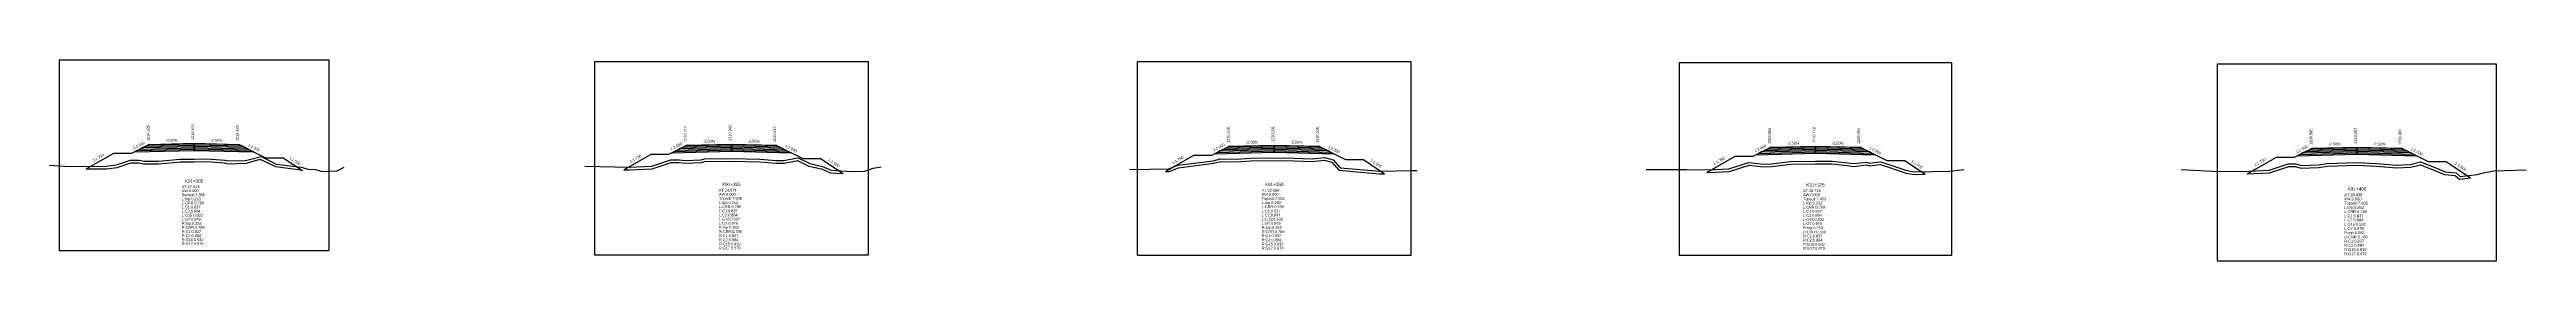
# Model space of a CAD drawing. Extents: x -7 to 78429, y 1189 to 1262.
# Drawn here: x 13809.2 to 14087, y 1197.2 to 1219.8 of the extents above; entities that cross this region are included whole.
import ezdxf
from ezdxf.enums import TextEntityAlignment as Align

# ---------------------------------------------------------------- set-up
doc = ezdxf.new("R2010")
doc.units = 0

msp = doc.modelspace()

# ---------------------------------------------------------------- linework, layer by layer
at = {"layer": 'A4_BORDER', "color": 7}
for points in [[(13810.256, 1198.376), (13840.553, 1198.376), (13840.553, 1219.798), (13810.256, 1219.798), (13810.256, 1198.376)], [(13870.297, 1197.884), (13901.016, 1197.884), (13901.016, 1219.604), (13870.297, 1219.604), (13870.297, 1197.884)], [(13931.167, 1197.876), (13961.88, 1197.876), (13961.88, 1219.593), (13931.167, 1219.593), (13931.167, 1197.876)], [(13991.926, 1197.851), (14022.526, 1197.851), (14022.526, 1219.488), (13991.926, 1219.488), (13991.926, 1197.851)], [(14052.282, 1197.223), (14083.592, 1197.223), (14083.592, 1219.361), (14052.282, 1219.361), (14052.282, 1197.223)]]:
    msp.add_lwpolyline(points, dxfattribs=at)
at = {"layer": 'CLEAR_GROUND', "color": 8}
for points in [[(13813.304, 1207.557), (13815.54, 1207.572), (13816.78, 1207.734), (13818.307, 1208.239), (13819.205, 1208.246), (13819.725, 1208.15), (13821.414, 1208.119), (13822.275, 1208.218), (13823.829, 1208.356), (13825.398, 1208.365), (13826.855, 1208.392), (13828.818, 1208.262), (13829.223, 1208.154), (13831.225, 1208.205), (13832.712, 1208.611), (13832.891, 1208.64), (13834.532, 1207.819), (13837.338, 1207.463), (13837.542, 1207.404)], [(13873.601, 1207.471), (13874.235, 1207.459), (13876.789, 1207.589), (13878.91, 1208.276), (13879.778, 1208.298), (13880.456, 1208.192), (13882.306, 1208.282), (13882.694, 1208.393), (13885.654, 1208.45), (13888.812, 1208.342), (13890.692, 1208.2), (13891.581, 1208.205), (13892.904, 1208.49), (13893.069, 1208.492), (13894.349, 1207.872), (13895.769, 1207.562), (13896.785, 1207.138), (13898.176, 1207.037)], [(13934.32, 1207.275), (13934.759, 1207.285), (13935.8, 1207.702), (13939.72, 1208.193), (13940.55, 1208.395), (13942.252, 1208.379), (13943.905, 1208.462), (13946.511, 1208.496), (13948.747, 1208.464), (13950.781, 1208.412), (13952.137, 1208.555), (13952.982, 1208.318), (13953.782, 1207.407), (13958.349, 1207.018), (13958.891, 1207.028)], [(13995.033, 1207.169), (13995.118, 1207.169), (13997.564, 1207.274), (13999.78, 1207.969), (14000.423, 1207.899), (14001.362, 1207.804), (14002.319, 1207.825), (14004.45, 1208.098), (14007.215, 1208.135), (14009.098, 1208.128), (14010.783, 1207.962), (14011.535, 1207.853), (14012.936, 1208.027), (14013.311, 1207.918), (14014.152, 1208.036), (14014.522, 1208.069), (14017.379, 1207.086), (14018.292, 1206.945), (14019.513, 1206.969)], [(14055.633, 1206.994), (14058.151, 1207.11), (14060.288, 1207.84), (14061.062, 1207.83), (14061.648, 1207.651), (14063.653, 1207.708), (14064.614, 1207.884), (14067.923, 1207.98), (14070.129, 1207.876), (14072.388, 1207.686), (14073.965, 1207.754), (14075.064, 1208.03), (14076.322, 1207.55), (14077.768, 1206.94), (14078.95, 1206.826), (14079.429, 1206.4), (14080.681, 1206.552)]]:
    msp.add_lwpolyline(points, dxfattribs=at)
at = {"layer": 'DESIGN_ROAD_TRIMMED', "color": 1}
for points in [[(13813.304, 1207.557), (13816.404, 1209.329), (13818.404, 1209.329), (13820.404, 1210.329), (13820.404, 1210.329), (13820.299, 1210.276), (13820.299, 1210.276), (13819.983, 1210.118), (13819.983, 1210.118), (13819.668, 1209.961), (13819.668, 1209.961), (13819.352, 1209.803), (13819.352, 1209.803), (13819.036, 1209.645), (13819.036, 1209.645), (13818.72, 1209.487), (13825.404, 1209.654), (13825.404, 1209.804), (13825.404, 1209.804), (13825.404, 1209.954), (13825.404, 1209.954), (13825.404, 1210.104), (13825.404, 1210.104), (13825.404, 1210.254), (13825.404, 1210.254), (13825.404, 1210.404), (13825.404, 1210.404), (13825.404, 1210.454), (13825.404, 1210.454), (13825.404, 1210.454), (13825.404, 1210.454), (13825.404, 1210.454), (13825.404, 1210.404), (13825.404, 1210.404), (13825.404, 1210.254), (13825.404, 1210.254), (13825.404, 1210.104), (13825.404, 1210.104), (13825.404, 1209.954), (13825.404, 1209.954), (13825.404, 1209.804), (13825.404, 1209.804), (13825.404, 1209.654), (13832.089, 1209.487), (13831.773, 1209.645), (13831.773, 1209.645), (13831.457, 1209.803), (13831.457, 1209.803), (13831.141, 1209.961), (13831.141, 1209.961), (13830.826, 1210.118), (13830.826, 1210.118), (13830.51, 1210.276), (13830.51, 1210.276), (13830.404, 1210.329), (13830.404, 1210.329), (13833.404, 1208.829), (13835.404, 1208.829), (13837.542, 1207.404)], [(13873.601, 1207.471), (13876.656, 1209.217), (13878.656, 1209.217), (13880.656, 1210.217), (13880.656, 1210.217), (13880.551, 1210.164), (13880.551, 1210.164), (13880.235, 1210.006), (13880.235, 1210.006), (13879.919, 1209.849), (13879.919, 1209.849), (13879.604, 1209.691), (13879.604, 1209.691), (13879.288, 1209.533), (13879.288, 1209.533), (13878.972, 1209.375), (13885.656, 1209.542), (13885.656, 1209.692), (13885.656, 1209.692), (13885.656, 1209.842), (13885.656, 1209.842), (13885.656, 1209.992), (13885.656, 1209.992), (13885.656, 1210.142), (13885.656, 1210.142), (13885.656, 1210.292), (13885.656, 1210.292), (13885.656, 1210.342), (13885.656, 1210.342), (13885.656, 1210.342), (13885.656, 1210.342), (13885.656, 1210.342), (13885.656, 1210.292), (13885.656, 1210.292), (13885.656, 1210.142), (13885.656, 1210.142), (13885.656, 1209.992), (13885.656, 1209.992), (13885.656, 1209.842), (13885.656, 1209.842), (13885.656, 1209.692), (13885.656, 1209.692), (13885.656, 1209.542), (13892.34, 1209.375), (13892.025, 1209.533), (13892.025, 1209.533), (13891.709, 1209.691), (13891.709, 1209.691), (13891.393, 1209.849), (13891.393, 1209.849), (13891.077, 1210.006), (13891.077, 1210.006), (13890.762, 1210.164), (13890.762, 1210.164), (13890.656, 1210.217), (13890.656, 1210.217), (13893.656, 1208.717), (13895.656, 1208.717), (13898.176, 1207.037)], [(13934.32, 1207.275), (13937.524, 1209.106), (13939.524, 1209.106), (13941.524, 1210.106), (13941.524, 1210.106), (13941.418, 1210.053), (13941.418, 1210.053), (13941.103, 1209.895), (13941.103, 1209.895), (13940.787, 1209.738), (13940.787, 1209.738), (13940.471, 1209.58), (13940.471, 1209.58), (13940.155, 1209.422), (13940.155, 1209.422), (13939.839, 1209.264), (13946.524, 1209.431), (13946.524, 1209.581), (13946.524, 1209.581), (13946.524, 1209.731), (13946.524, 1209.731), (13946.524, 1209.881), (13946.524, 1209.881), (13946.524, 1210.031), (13946.524, 1210.031), (13946.524, 1210.181), (13946.524, 1210.181), (13946.524, 1210.231), (13946.524, 1210.231), (13946.524, 1210.231), (13946.524, 1210.231), (13946.524, 1210.231), (13946.524, 1210.181), (13946.524, 1210.181), (13946.524, 1210.031), (13946.524, 1210.031), (13946.524, 1209.881), (13946.524, 1209.881), (13946.524, 1209.731), (13946.524, 1209.731), (13946.524, 1209.581), (13946.524, 1209.581), (13946.524, 1209.431), (13953.208, 1209.264), (13952.892, 1209.422), (13952.892, 1209.422), (13952.576, 1209.58), (13952.576, 1209.58), (13952.26, 1209.738), (13952.26, 1209.738), (13951.945, 1209.895), (13951.945, 1209.895), (13951.629, 1210.053), (13951.629, 1210.053), (13951.524, 1210.106), (13951.524, 1210.106), (13954.524, 1208.606), (13956.524, 1208.606), (13958.891, 1207.028)], [(13995.033, 1207.169), (13998.226, 1208.994), (14000.226, 1208.994), (14002.226, 1209.994), (14002.226, 1209.994), (14002.121, 1209.941), (14002.121, 1209.941), (14001.805, 1209.783), (14001.805, 1209.783), (14001.489, 1209.626), (14001.489, 1209.626), (14001.174, 1209.468), (14001.174, 1209.468), (14000.858, 1209.31), (14000.858, 1209.31), (14000.542, 1209.152), (14007.226, 1209.319), (14007.226, 1209.469), (14007.226, 1209.469), (14007.226, 1209.619), (14007.226, 1209.619), (14007.226, 1209.769), (14007.226, 1209.769), (14007.226, 1209.919), (14007.226, 1209.919), (14007.226, 1210.069), (14007.226, 1210.069), (14007.226, 1210.119), (14007.226, 1210.119), (14007.226, 1210.119), (14007.226, 1210.119), (14007.226, 1210.119), (14007.226, 1210.069), (14007.226, 1210.069), (14007.226, 1209.919), (14007.226, 1209.919), (14007.226, 1209.769), (14007.226, 1209.769), (14007.226, 1209.619), (14007.226, 1209.619), (14007.226, 1209.469), (14007.226, 1209.469), (14007.226, 1209.319), (14013.91, 1209.152), (14013.595, 1209.31), (14013.595, 1209.31), (14013.279, 1209.468), (14013.279, 1209.468), (14012.963, 1209.626), (14012.963, 1209.626), (14012.647, 1209.783), (14012.647, 1209.783), (14012.332, 1209.941), (14012.332, 1209.941), (14012.226, 1209.994), (14012.226, 1209.994), (14015.226, 1208.494), (14017.226, 1208.494), (14019.513, 1206.969)], [(14055.633, 1206.994), (14058.937, 1208.882), (14060.937, 1208.882), (14062.937, 1209.882), (14062.937, 1209.882), (14062.831, 1209.829), (14062.831, 1209.829), (14062.516, 1209.671), (14062.516, 1209.671), (14062.2, 1209.514), (14062.2, 1209.514), (14061.884, 1209.356), (14061.884, 1209.356), (14061.568, 1209.198), (14061.568, 1209.198), (14061.253, 1209.04), (14067.937, 1209.207), (14067.937, 1209.357), (14067.937, 1209.357), (14067.937, 1209.507), (14067.937, 1209.507), (14067.937, 1209.657), (14067.937, 1209.657), (14067.937, 1209.807), (14067.937, 1209.807), (14067.937, 1209.957), (14067.937, 1209.957), (14067.937, 1210.007), (14067.937, 1210.007), (14067.937, 1210.007), (14067.937, 1210.007), (14067.937, 1210.007), (14067.937, 1209.957), (14067.937, 1209.957), (14067.937, 1209.807), (14067.937, 1209.807), (14067.937, 1209.657), (14067.937, 1209.657), (14067.937, 1209.507), (14067.937, 1209.507), (14067.937, 1209.357), (14067.937, 1209.357), (14067.937, 1209.207), (14074.621, 1209.04), (14074.305, 1209.198), (14074.305, 1209.198), (14073.989, 1209.356), (14073.989, 1209.356), (14073.674, 1209.514), (14073.674, 1209.514), (14073.358, 1209.671), (14073.358, 1209.671), (14073.042, 1209.829), (14073.042, 1209.829), (14072.937, 1209.882), (14072.937, 1209.882), (14075.937, 1208.382), (14077.937, 1208.382), (14080.681, 1206.552)]]:
    msp.add_lwpolyline(points, dxfattribs=at)
at = {"layer": 'FINISHED_ROAD', "color": 2}
for points in [[(13816.404, 1209.329), (13818.404, 1209.329), (13820.404, 1210.329), (13820.404, 1210.329), (13825.404, 1210.454), (13830.404, 1210.329), (13830.404, 1210.329), (13833.404, 1208.829), (13835.404, 1208.829)], [(13876.656, 1209.217), (13878.656, 1209.217), (13880.656, 1210.217), (13880.656, 1210.217), (13885.656, 1210.342), (13890.656, 1210.217), (13890.656, 1210.217), (13893.656, 1208.717), (13895.656, 1208.717)], [(13937.524, 1209.106), (13939.524, 1209.106), (13941.524, 1210.106), (13941.524, 1210.106), (13946.524, 1210.231), (13951.524, 1210.106), (13951.524, 1210.106), (13954.524, 1208.606), (13956.524, 1208.606)], [(13998.226, 1208.994), (14000.226, 1208.994), (14002.226, 1209.994), (14002.226, 1209.994), (14007.226, 1210.119), (14012.226, 1209.994), (14012.226, 1209.994), (14015.226, 1208.494), (14017.226, 1208.494)], [(14058.937, 1208.882), (14060.937, 1208.882), (14062.937, 1209.882), (14062.937, 1209.882), (14067.937, 1210.007), (14072.937, 1209.882), (14072.937, 1209.882), (14075.937, 1208.382), (14077.937, 1208.382)]]:
    msp.add_lwpolyline(points, dxfattribs=at)
at = {"layer": 'LAYER_0', "color": 4}
for points in [[(13820.404, 1210.329), (13820.299, 1210.276), (13825.404, 1210.404), (13825.404, 1210.454)], [(13880.656, 1210.217), (13880.551, 1210.164), (13885.656, 1210.292), (13885.656, 1210.342)], [(13941.524, 1210.106), (13941.418, 1210.053), (13946.524, 1210.181), (13946.524, 1210.231)], [(14002.226, 1209.994), (14002.121, 1209.941), (14007.226, 1210.069), (14007.226, 1210.119)], [(14062.937, 1209.882), (14062.831, 1209.829), (14067.937, 1209.957), (14067.937, 1210.007)]]:
    msp.add_lwpolyline(points, dxfattribs=at)
at = {"layer": 'LAYER_1', "color": 4}
for points in [[(13820.299, 1210.276), (13819.983, 1210.118), (13825.404, 1210.254), (13825.404, 1210.404)], [(13880.551, 1210.164), (13880.235, 1210.006), (13885.656, 1210.142), (13885.656, 1210.292)], [(13941.418, 1210.053), (13941.103, 1209.895), (13946.524, 1210.031), (13946.524, 1210.181)], [(14002.121, 1209.941), (14001.805, 1209.783), (14007.226, 1209.919), (14007.226, 1210.069)], [(14062.831, 1209.829), (14062.516, 1209.671), (14067.937, 1209.807), (14067.937, 1209.957)]]:
    msp.add_lwpolyline(points, dxfattribs=at)
at = {"layer": 'LAYER_10', "color": 6}
for points in [[(13831.457, 1209.803), (13831.773, 1209.645), (13825.404, 1209.804), (13825.404, 1209.954)], [(13891.709, 1209.691), (13892.025, 1209.533), (13885.656, 1209.692), (13885.656, 1209.842)], [(13952.576, 1209.58), (13952.892, 1209.422), (13946.524, 1209.581), (13946.524, 1209.731)], [(14013.279, 1209.468), (14013.595, 1209.31), (14007.226, 1209.469), (14007.226, 1209.619)], [(14073.989, 1209.356), (14074.305, 1209.198), (14067.937, 1209.357), (14067.937, 1209.507)]]:
    msp.add_lwpolyline(points, dxfattribs=at)
at = {"layer": 'LAYER_11', "color": 6}
for points in [[(13831.773, 1209.645), (13832.089, 1209.487), (13825.404, 1209.654), (13825.404, 1209.804)], [(13892.025, 1209.533), (13892.34, 1209.375), (13885.656, 1209.542), (13885.656, 1209.692)], [(13952.892, 1209.422), (13953.208, 1209.264), (13946.524, 1209.431), (13946.524, 1209.581)], [(14013.595, 1209.31), (14013.91, 1209.152), (14007.226, 1209.319), (14007.226, 1209.469)], [(14074.305, 1209.198), (14074.621, 1209.04), (14067.937, 1209.207), (14067.937, 1209.357)]]:
    msp.add_lwpolyline(points, dxfattribs=at)
at = {"layer": 'LAYER_2', "color": 4}
for points in [[(13819.983, 1210.118), (13819.668, 1209.961), (13825.404, 1210.104), (13825.404, 1210.254)], [(13880.235, 1210.006), (13879.919, 1209.849), (13885.656, 1209.992), (13885.656, 1210.142)], [(13941.103, 1209.895), (13940.787, 1209.738), (13946.524, 1209.881), (13946.524, 1210.031)], [(14001.805, 1209.783), (14001.489, 1209.626), (14007.226, 1209.769), (14007.226, 1209.919)], [(14062.516, 1209.671), (14062.2, 1209.514), (14067.937, 1209.657), (14067.937, 1209.807)]]:
    msp.add_lwpolyline(points, dxfattribs=at)
at = {"layer": 'LAYER_3', "color": 4}
for points in [[(13819.668, 1209.961), (13819.352, 1209.803), (13825.404, 1209.954), (13825.404, 1210.104)], [(13879.919, 1209.849), (13879.604, 1209.691), (13885.656, 1209.842), (13885.656, 1209.992)], [(13940.787, 1209.738), (13940.471, 1209.58), (13946.524, 1209.731), (13946.524, 1209.881)], [(14001.489, 1209.626), (14001.174, 1209.468), (14007.226, 1209.619), (14007.226, 1209.769)], [(14062.2, 1209.514), (14061.884, 1209.356), (14067.937, 1209.507), (14067.937, 1209.657)]]:
    msp.add_lwpolyline(points, dxfattribs=at)
at = {"layer": 'LAYER_4', "color": 4}
for points in [[(13819.352, 1209.803), (13819.036, 1209.645), (13825.404, 1209.804), (13825.404, 1209.954)], [(13879.604, 1209.691), (13879.288, 1209.533), (13885.656, 1209.692), (13885.656, 1209.842)], [(13940.471, 1209.58), (13940.155, 1209.422), (13946.524, 1209.581), (13946.524, 1209.731)], [(14001.174, 1209.468), (14000.858, 1209.31), (14007.226, 1209.469), (14007.226, 1209.619)], [(14061.884, 1209.356), (14061.568, 1209.198), (14067.937, 1209.357), (14067.937, 1209.507)]]:
    msp.add_lwpolyline(points, dxfattribs=at)
at = {"layer": 'LAYER_5', "color": 4}
for points in [[(13819.036, 1209.645), (13818.72, 1209.487), (13825.404, 1209.654), (13825.404, 1209.804)], [(13879.288, 1209.533), (13878.972, 1209.375), (13885.656, 1209.542), (13885.656, 1209.692)], [(13940.155, 1209.422), (13939.839, 1209.264), (13946.524, 1209.431), (13946.524, 1209.581)], [(14000.858, 1209.31), (14000.542, 1209.152), (14007.226, 1209.319), (14007.226, 1209.469)], [(14061.568, 1209.198), (14061.253, 1209.04), (14067.937, 1209.207), (14067.937, 1209.357)]]:
    msp.add_lwpolyline(points, dxfattribs=at)
at = {"layer": 'LAYER_6', "color": 6}
for points in [[(13830.404, 1210.329), (13830.51, 1210.276), (13825.404, 1210.404), (13825.404, 1210.454)], [(13890.656, 1210.217), (13890.762, 1210.164), (13885.656, 1210.292), (13885.656, 1210.342)], [(13951.524, 1210.106), (13951.629, 1210.053), (13946.524, 1210.181), (13946.524, 1210.231)], [(14012.226, 1209.994), (14012.332, 1209.941), (14007.226, 1210.069), (14007.226, 1210.119)], [(14072.937, 1209.882), (14073.042, 1209.829), (14067.937, 1209.957), (14067.937, 1210.007)]]:
    msp.add_lwpolyline(points, dxfattribs=at)
at = {"layer": 'LAYER_7', "color": 6}
for points in [[(13830.51, 1210.276), (13830.826, 1210.118), (13825.404, 1210.254), (13825.404, 1210.404)], [(13890.762, 1210.164), (13891.077, 1210.006), (13885.656, 1210.142), (13885.656, 1210.292)], [(13951.629, 1210.053), (13951.945, 1209.895), (13946.524, 1210.031), (13946.524, 1210.181)], [(14012.332, 1209.941), (14012.647, 1209.783), (14007.226, 1209.919), (14007.226, 1210.069)], [(14073.042, 1209.829), (14073.358, 1209.671), (14067.937, 1209.807), (14067.937, 1209.957)]]:
    msp.add_lwpolyline(points, dxfattribs=at)
at = {"layer": 'LAYER_8', "color": 6}
for points in [[(13830.826, 1210.118), (13831.141, 1209.961), (13825.404, 1210.104), (13825.404, 1210.254)], [(13891.077, 1210.006), (13891.393, 1209.849), (13885.656, 1209.992), (13885.656, 1210.142)], [(13951.945, 1209.895), (13952.26, 1209.738), (13946.524, 1209.881), (13946.524, 1210.031)], [(14012.647, 1209.783), (14012.963, 1209.626), (14007.226, 1209.769), (14007.226, 1209.919)], [(14073.358, 1209.671), (14073.674, 1209.514), (14067.937, 1209.657), (14067.937, 1209.807)]]:
    msp.add_lwpolyline(points, dxfattribs=at)
at = {"layer": 'LAYER_9', "color": 6}
for points in [[(13831.141, 1209.961), (13831.457, 1209.803), (13825.404, 1209.954), (13825.404, 1210.104)], [(13891.393, 1209.849), (13891.709, 1209.691), (13885.656, 1209.842), (13885.656, 1209.992)], [(13952.26, 1209.738), (13952.576, 1209.58), (13946.524, 1209.731), (13946.524, 1209.881)], [(14012.963, 1209.626), (14013.279, 1209.468), (14007.226, 1209.619), (14007.226, 1209.769)], [(14073.674, 1209.514), (14073.989, 1209.356), (14067.937, 1209.507), (14067.937, 1209.657)]]:
    msp.add_lwpolyline(points, dxfattribs=at)
at = {"layer": 'NATURAL_GROUND', "color": 3}
for points in [[(13809.192, 1207.982), (13811.44, 1207.845), (13815.519, 1207.872), (13816.712, 1208.028), (13818.257, 1208.539), (13819.231, 1208.546), (13819.755, 1208.449), (13821.399, 1208.419), (13822.244, 1208.516), (13823.814, 1208.656), (13825.394, 1208.665), (13826.862, 1208.692), (13828.866, 1208.559), (13829.258, 1208.455), (13831.181, 1208.504), (13832.647, 1208.904), (13832.938, 1208.952), (13834.62, 1208.11), (13837.399, 1207.758), (13838.203, 1207.524), (13839.015, 1207.481), (13839.755, 1207.263), (13841.439, 1207.361), (13842.245, 1207.775)], [(13869.231, 1207.857), (13874.23, 1207.759), (13876.734, 1207.887), (13878.859, 1208.575), (13879.797, 1208.599), (13880.472, 1208.493), (13882.257, 1208.58), (13882.649, 1208.692), (13885.656, 1208.75), (13888.828, 1208.642), (13890.702, 1208.5), (13891.548, 1208.505), (13892.87, 1208.79), (13893.136, 1208.793), (13894.448, 1208.157), (13895.859, 1207.849), (13896.855, 1207.434), (13899.081, 1207.272), (13900.608, 1207.298), (13901.567, 1207.664), (13902.438, 1207.802)], [(13930.283, 1207.483), (13934.698, 1207.584), (13935.725, 1207.995), (13939.666, 1208.489), (13940.516, 1208.695), (13942.246, 1208.679), (13943.896, 1208.762), (13946.512, 1208.796), (13948.753, 1208.764), (13950.769, 1208.712), (13952.163, 1208.859), (13953.149, 1208.583), (13953.928, 1207.696), (13958.359, 1207.318), (13961.94, 1207.386), (13962.515, 1207.403)], [(13988.253, 1207.505), (13992.785, 1207.481), (13995.112, 1207.469), (13997.512, 1207.572), (13999.75, 1208.274), (14000.454, 1208.197), (14001.373, 1208.104), (14002.296, 1208.125), (14004.429, 1208.398), (14007.213, 1208.435), (14009.113, 1208.428), (14010.819, 1208.26), (14011.538, 1208.156), (14012.96, 1208.332), (14013.333, 1208.224), (14014.118, 1208.334), (14014.559, 1208.373), (14017.451, 1207.378), (14018.312, 1207.245), (14022.275, 1207.326), (14023.892, 1207.515)], [(14048.221, 1207.482), (14051.733, 1207.295), (14055.081, 1207.269), (14058.095, 1207.408), (14060.24, 1208.141), (14061.109, 1208.129), (14061.689, 1207.952), (14063.622, 1208.007), (14064.583, 1208.183), (14067.926, 1208.28), (14070.149, 1208.175), (14072.394, 1207.987), (14073.922, 1208.052), (14075.083, 1208.344), (14076.434, 1207.828), (14077.843, 1207.234), (14079.076, 1207.115), (14079.527, 1206.714), (14081.44, 1206.947), (14082.136, 1207.124), (14083.299, 1207.342), (14086.953, 1207.451)]]:
    msp.add_lwpolyline(points, dxfattribs=at)
at = {"layer": 'STRUCTURE_LEFT', "color": 4}
for points in [[(13820.404, 1210.329), (13820.299, 1210.276), (13820.299, 1210.276), (13819.983, 1210.118), (13819.983, 1210.118), (13819.668, 1209.961), (13819.668, 1209.961), (13819.352, 1209.803), (13819.352, 1209.803), (13819.036, 1209.645), (13819.036, 1209.645), (13818.72, 1209.487), (13825.404, 1209.654), (13825.404, 1209.804), (13825.404, 1209.804), (13825.404, 1209.954), (13825.404, 1209.954), (13825.404, 1210.104), (13825.404, 1210.104), (13825.404, 1210.254), (13825.404, 1210.254), (13825.404, 1210.404), (13825.404, 1210.404), (13825.404, 1210.454), (13825.404, 1210.454)], [(13880.656, 1210.217), (13880.551, 1210.164), (13880.551, 1210.164), (13880.235, 1210.006), (13880.235, 1210.006), (13879.919, 1209.849), (13879.919, 1209.849), (13879.604, 1209.691), (13879.604, 1209.691), (13879.288, 1209.533), (13879.288, 1209.533), (13878.972, 1209.375), (13885.656, 1209.542), (13885.656, 1209.692), (13885.656, 1209.692), (13885.656, 1209.842), (13885.656, 1209.842), (13885.656, 1209.992), (13885.656, 1209.992), (13885.656, 1210.142), (13885.656, 1210.142), (13885.656, 1210.292), (13885.656, 1210.292), (13885.656, 1210.342), (13885.656, 1210.342)], [(13941.524, 1210.106), (13941.418, 1210.053), (13941.418, 1210.053), (13941.103, 1209.895), (13941.103, 1209.895), (13940.787, 1209.738), (13940.787, 1209.738), (13940.471, 1209.58), (13940.471, 1209.58), (13940.155, 1209.422), (13940.155, 1209.422), (13939.839, 1209.264), (13946.524, 1209.431), (13946.524, 1209.581), (13946.524, 1209.581), (13946.524, 1209.731), (13946.524, 1209.731), (13946.524, 1209.881), (13946.524, 1209.881), (13946.524, 1210.031), (13946.524, 1210.031), (13946.524, 1210.181), (13946.524, 1210.181), (13946.524, 1210.231), (13946.524, 1210.231)], [(14002.226, 1209.994), (14002.121, 1209.941), (14002.121, 1209.941), (14001.805, 1209.783), (14001.805, 1209.783), (14001.489, 1209.626), (14001.489, 1209.626), (14001.174, 1209.468), (14001.174, 1209.468), (14000.858, 1209.31), (14000.858, 1209.31), (14000.542, 1209.152), (14007.226, 1209.319), (14007.226, 1209.469), (14007.226, 1209.469), (14007.226, 1209.619), (14007.226, 1209.619), (14007.226, 1209.769), (14007.226, 1209.769), (14007.226, 1209.919), (14007.226, 1209.919), (14007.226, 1210.069), (14007.226, 1210.069), (14007.226, 1210.119), (14007.226, 1210.119)], [(14062.937, 1209.882), (14062.831, 1209.829), (14062.831, 1209.829), (14062.516, 1209.671), (14062.516, 1209.671), (14062.2, 1209.514), (14062.2, 1209.514), (14061.884, 1209.356), (14061.884, 1209.356), (14061.568, 1209.198), (14061.568, 1209.198), (14061.253, 1209.04), (14067.937, 1209.207), (14067.937, 1209.357), (14067.937, 1209.357), (14067.937, 1209.507), (14067.937, 1209.507), (14067.937, 1209.657), (14067.937, 1209.657), (14067.937, 1209.807), (14067.937, 1209.807), (14067.937, 1209.957), (14067.937, 1209.957), (14067.937, 1210.007), (14067.937, 1210.007)]]:
    msp.add_lwpolyline(points, dxfattribs=at)
at = {"layer": 'STRUCTURE_RIGHT', "color": 6}
for points in [[(13825.404, 1210.454), (13825.404, 1210.454), (13825.404, 1210.404), (13825.404, 1210.404), (13825.404, 1210.254), (13825.404, 1210.254), (13825.404, 1210.104), (13825.404, 1210.104), (13825.404, 1209.954), (13825.404, 1209.954), (13825.404, 1209.804), (13825.404, 1209.804), (13825.404, 1209.654), (13832.089, 1209.487), (13831.773, 1209.645), (13831.773, 1209.645), (13831.457, 1209.803), (13831.457, 1209.803), (13831.141, 1209.961), (13831.141, 1209.961), (13830.826, 1210.118), (13830.826, 1210.118), (13830.51, 1210.276), (13830.51, 1210.276), (13830.404, 1210.329)], [(13885.656, 1210.342), (13885.656, 1210.342), (13885.656, 1210.292), (13885.656, 1210.292), (13885.656, 1210.142), (13885.656, 1210.142), (13885.656, 1209.992), (13885.656, 1209.992), (13885.656, 1209.842), (13885.656, 1209.842), (13885.656, 1209.692), (13885.656, 1209.692), (13885.656, 1209.542), (13892.34, 1209.375), (13892.025, 1209.533), (13892.025, 1209.533), (13891.709, 1209.691), (13891.709, 1209.691), (13891.393, 1209.849), (13891.393, 1209.849), (13891.077, 1210.006), (13891.077, 1210.006), (13890.762, 1210.164), (13890.762, 1210.164), (13890.656, 1210.217)], [(13946.524, 1210.231), (13946.524, 1210.231), (13946.524, 1210.181), (13946.524, 1210.181), (13946.524, 1210.031), (13946.524, 1210.031), (13946.524, 1209.881), (13946.524, 1209.881), (13946.524, 1209.731), (13946.524, 1209.731), (13946.524, 1209.581), (13946.524, 1209.581), (13946.524, 1209.431), (13953.208, 1209.264), (13952.892, 1209.422), (13952.892, 1209.422), (13952.576, 1209.58), (13952.576, 1209.58), (13952.26, 1209.738), (13952.26, 1209.738), (13951.945, 1209.895), (13951.945, 1209.895), (13951.629, 1210.053), (13951.629, 1210.053), (13951.524, 1210.106)], [(14007.226, 1210.119), (14007.226, 1210.119), (14007.226, 1210.069), (14007.226, 1210.069), (14007.226, 1209.919), (14007.226, 1209.919), (14007.226, 1209.769), (14007.226, 1209.769), (14007.226, 1209.619), (14007.226, 1209.619), (14007.226, 1209.469), (14007.226, 1209.469), (14007.226, 1209.319), (14013.91, 1209.152), (14013.595, 1209.31), (14013.595, 1209.31), (14013.279, 1209.468), (14013.279, 1209.468), (14012.963, 1209.626), (14012.963, 1209.626), (14012.647, 1209.783), (14012.647, 1209.783), (14012.332, 1209.941), (14012.332, 1209.941), (14012.226, 1209.994)], [(14067.937, 1210.007), (14067.937, 1210.007), (14067.937, 1209.957), (14067.937, 1209.957), (14067.937, 1209.807), (14067.937, 1209.807), (14067.937, 1209.657), (14067.937, 1209.657), (14067.937, 1209.507), (14067.937, 1209.507), (14067.937, 1209.357), (14067.937, 1209.357), (14067.937, 1209.207), (14074.621, 1209.04), (14074.305, 1209.198), (14074.305, 1209.198), (14073.989, 1209.356), (14073.989, 1209.356), (14073.674, 1209.514), (14073.674, 1209.514), (14073.358, 1209.671), (14073.358, 1209.671), (14073.042, 1209.829), (14073.042, 1209.829), (14072.937, 1209.882)]]:
    msp.add_lwpolyline(points, dxfattribs=at)

# ---------------------------------------------------------------- texts
at = {"layer": 'INFO_TEXT'}
for s, height, p in [('AT:27.013', 0.31, (13824.027, 1205.415)), ('AW:0.000', 0.31, (13824.027, 1204.956)), ('Topsoil:7.396', 0.31, (13824.027, 1204.497)), ('L:top:0.253', 0.31, (13824.027, 1204.038)), ('L:CRR:0.789', 0.31, (13824.027, 1203.579)), ('L:C1:0.837', 0.31, (13824.027, 1203.12)), ('L:C2:0.884', 0.31, (13824.027, 1202.661)), ('AT:24.974', 0.31, (13884.26, 1205.02)), ('AW:0.000', 0.31, (13884.26, 1204.555)), ('Topsoil:7.505', 0.31, (13884.26, 1204.089)), ('L:top:0.253', 0.31, (13884.26, 1203.624)), ('L:CRR:0.789', 0.31, (13884.26, 1203.158)), ('L:C1:0.837', 0.31, (13884.26, 1202.693)), ('AT:22.669', 0.31, (13945.128, 1205.012)), ('AW:0.000', 0.31, (13945.128, 1204.546)), ('Topsoil:7.553', 0.31, (13945.128, 1204.081)), ('L:top:0.253', 0.31, (13945.128, 1203.615)), ('L:CRR:0.789', 0.31, (13945.128, 1203.15)), ('L:C1:0.837', 0.31, (13945.128, 1202.685)), ('AT:26.715', 0.31, (14005.835, 1204.96)), ('AW:0.000', 0.31, (14005.835, 1204.497)), ('Topsoil:7.453', 0.31, (14005.835, 1204.033)), ('L:top:0.253', 0.31, (14005.835, 1203.57)), ('L:CRR:0.789', 0.31, (14005.835, 1203.106)), ('L:C1:0.837', 0.31, (14005.835, 1202.642)), ('AT:28.436', 0.32, (14066.514, 1204.497)), ('AW:0.000', 0.32, (14066.514, 1204.022)), ('Topsoil:7.695', 0.32, (14066.514, 1203.548)), ('L:top:0.253', 0.32, (14066.514, 1203.073)), ('L:CRR:0.789', 0.32, (14066.514, 1202.599)), ('L:G15:0.932', 0.31, (13824.027, 1202.202)), ('L:G7:0.979', 0.31, (13824.027, 1201.743)), ('R:top:0.253', 0.31, (13824.027, 1201.284)), ('R:CRR:0.789', 0.31, (13824.027, 1200.824)), ('R:C1:0.837', 0.31, (13824.027, 1200.365)), ('R:C2:0.884', 0.31, (13824.027, 1199.906)), ('L:C2:0.884', 0.31, (13884.26, 1202.228)), ('L:G15:0.932', 0.31, (13884.26, 1201.762)), ('L:G7:0.979', 0.31, (13884.26, 1201.297)), ('R:top:0.253', 0.31, (13884.26, 1200.831)), ('R:CRR:0.789', 0.31, (13884.26, 1200.366)), ('R:C1:0.837', 0.31, (13884.26, 1199.9)), ('L:C2:0.884', 0.31, (13945.128, 1202.219)), ('L:G15:0.932', 0.31, (13945.128, 1201.754)), ('L:G7:0.979', 0.31, (13945.128, 1201.289)), ('R:top:0.253', 0.31, (13945.128, 1200.823)), ('R:CRR:0.789', 0.31, (13945.128, 1200.358)), ('R:C1:0.837', 0.31, (13945.128, 1199.893)), ('L:C2:0.884', 0.31, (14005.835, 1202.179)), ('L:G15:0.932', 0.31, (14005.835, 1201.715)), ('L:G7:0.979', 0.31, (14005.835, 1201.251)), ('R:top:0.253', 0.31, (14005.835, 1200.788)), ('R:CRR:0.789', 0.31, (14005.835, 1200.324)), ('R:C1:0.837', 0.31, (14005.835, 1199.86)), ('L:C1:0.837', 0.32, (14066.514, 1202.125)), ('L:C2:0.884', 0.32, (14066.514, 1201.65)), ('L:G15:0.932', 0.32, (14066.514, 1201.176)), ('L:G7:0.979', 0.32, (14066.514, 1200.701)), ('R:top:0.253', 0.32, (14066.514, 1200.227)), ('R:CRR:0.789', 0.32, (14066.514, 1199.753)), ('R:G15:0.932', 0.31, (13824.027, 1199.447)), ('R:G17:0.979', 0.31, (13824.027, 1198.988)), ('R:C2:0.884', 0.31, (13884.26, 1199.435)), ('R:G15:0.932', 0.31, (13884.26, 1198.97)), ('R:G17:0.979', 0.31, (13884.26, 1198.504)), ('R:C2:0.884', 0.31, (13945.128, 1199.427)), ('R:G15:0.932', 0.31, (13945.128, 1198.962)), ('R:G17:0.979', 0.31, (13945.128, 1198.497)), ('R:C2:0.884', 0.31, (14005.835, 1199.397)), ('R:G15:0.932', 0.31, (14005.835, 1198.933)), ('R:G17:0.979', 0.31, (14005.835, 1198.47)), ('R:C1:0.837', 0.32, (14066.514, 1199.278)), ('R:C2:0.884', 0.32, (14066.514, 1198.804)), ('R:G15:0.932', 0.32, (14066.514, 1198.33)), ('R:G17:0.979', 0.32, (14066.514, 1197.855))]:
    msp.add_text(s, height=height, dxfattribs=at).set_placement(p)
at = {"layer": 'LEFT_TEXT_H'}
for s, height, p in [('1210.329', 0.306, (13820.404, 1210.696)), ('1210.217', 0.31, (13880.656, 1210.589)), ('1210.106', 0.31, (13941.524, 1210.478)), ('1209.994', 0.309, (14002.226, 1210.365)), ('1209.882', 0.316, (14062.937, 1210.262))]:
    msp.add_text(s, height=height, rotation=90, dxfattribs=at).set_placement(p)
at = {"layer": 'POINT_TEXT_H'}
for s, height, p in [('1210.454', 0.306, (13825.404, 1210.821)), ('1210.342', 0.31, (13885.656, 1210.714)), ('1210.231', 0.31, (13946.524, 1210.603)), ('1210.119', 0.309, (14007.226, 1210.49)), ('1210.007', 0.316, (14067.937, 1210.387))]:
    msp.add_text(s, height=height, rotation=90, dxfattribs=at).set_placement(p)
at = {"layer": 'RIGHT_TEXT_H'}
for s, height, p in [('1210.329', 0.306, (13830.404, 1210.696)), ('1210.217', 0.31, (13890.656, 1210.589)), ('1210.106', 0.31, (13951.524, 1210.478)), ('1209.994', 0.309, (14012.226, 1210.365)), ('1209.882', 0.316, (14072.937, 1210.262))]:
    msp.add_text(s, height=height, rotation=90, dxfattribs=at).set_placement(p)
at = {"layer": 'SLOPE_left'}
for s, height, rotation, p in [('1:1.750', 0.306, 29.745, (13814.763, 1208.603)), ('1:2.000', 0.306, 26.565, (13819.322, 1209.993)), ('1:1.750', 0.31, 29.745, (13875.036, 1208.506)), ('1:2.000', 0.31, 26.565, (13879.573, 1209.884)), ('1:1.750', 0.31, 29.745, (13935.829, 1208.352)), ('1:2.000', 0.31, 26.565, (13940.44, 1209.772)), ('1:1.750', 0.309, 29.745, (13996.538, 1208.243)), ('1:2.000', 0.309, 26.565, (14001.143, 1209.66)), ('1:1.750', 0.316, 29.745, (14057.191, 1208.103)), ('1:2.000', 0.316, 26.565, (14061.852, 1209.552))]:
    msp.add_text(s, height=height, rotation=rotation, dxfattribs=at).set_placement(p, align=Align.BOTTOM_CENTER)
at = {"layer": 'SLOPE_right'}
for s, height, rotation, p in [('1:2.000', 0.306, -26.565, (13831.987, 1209.743)), ('1:1.500', 0.306, -33.69, (13836.575, 1208.269)), ('1:2.000', 0.31, -26.565, (13892.239, 1209.634)), ('1:1.500', 0.31, -33.69, (13897.019, 1208.032)), ('1:2.000', 0.31, -26.565, (13953.107, 1209.522)), ('1:1.500', 0.31, -33.69, (13957.81, 1207.972)), ('1:2.000', 0.309, -26.565, (14013.809, 1209.41)), ('1:1.500', 0.309, -33.69, (14018.473, 1207.886)), ('1:2.000', 0.316, -26.565, (14074.522, 1209.302)), ('1:1.500', 0.316, -33.69, (14079.414, 1207.625))]:
    msp.add_text(s, height=height, rotation=rotation, dxfattribs=at).set_placement(p, align=Align.BOTTOM_CENTER)
at = {"layer": 'SLOPE_TEXT'}
for height, p in [(0.306, (13822.904, 1210.636)), (0.306, (13827.904, 1210.636)), (0.31, (13883.156, 1210.528)), (0.31, (13888.156, 1210.528)), (0.31, (13944.024, 1210.417)), (0.31, (13949.024, 1210.417)), (0.309, (14004.726, 1210.304)), (0.309, (14009.726, 1210.304)), (0.316, (14065.437, 1210.198)), (0.316, (14070.437, 1210.198))]:
    msp.add_text('-2.50%', height=height, dxfattribs=at).set_placement(p, align=Align.CENTER)
at = {"layer": 'STATION_TITLE'}
for s, height, p in [('K91+300', 0.367, (13825.404, 1206.027)), ('K91+325', 0.372, (13885.656, 1205.641)), ('K91+350', 0.372, (13946.524, 1205.632)), ('K91+375', 0.371, (14007.226, 1205.579)), ('K91+400', 0.38, (14067.937, 1205.129))]:
    msp.add_text(s, height=height, dxfattribs=at).set_placement(p, align=Align.CENTER)

doc.saveas('drawing.dxf')
